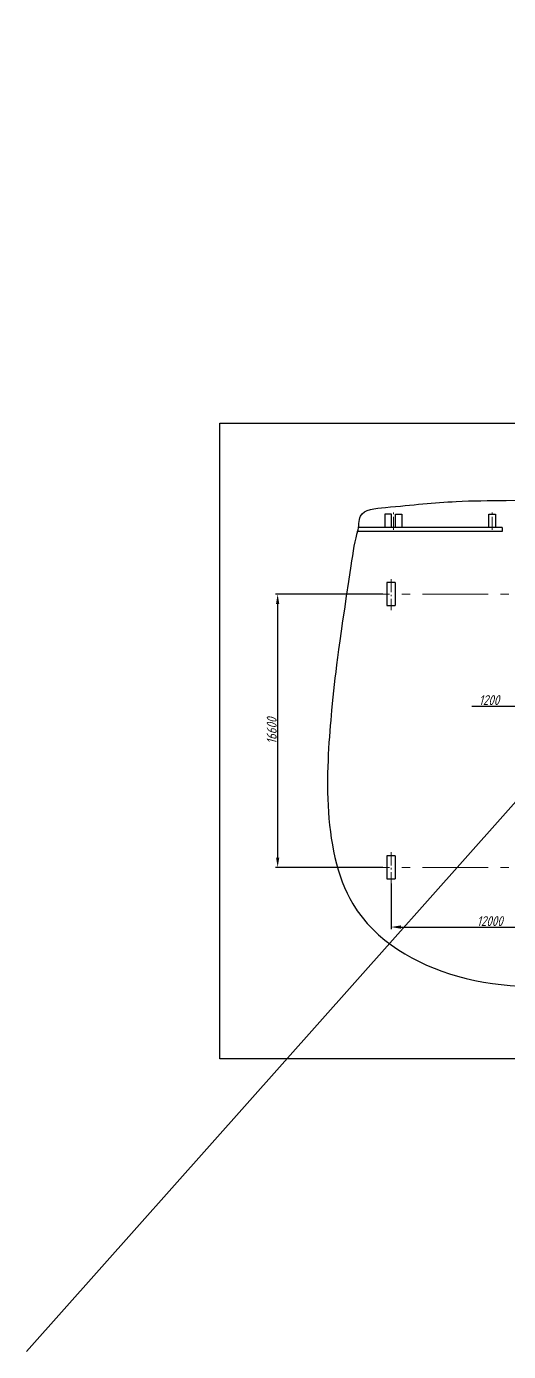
# Model space of a CAD drawing. Header units: millimetres. Extents: x -80926 to 207199, y -554506 to -32322.
# Drawn here: x -60461 to -31171, y -266580 to -186094 of the extents above; entities that cross this region are included whole.
import ezdxf

# ---------------------------------------------------------------- set-up
doc = ezdxf.new("R2010")
doc.units = ezdxf.units.MM
doc.linetypes.add('GOST2.303 6', pattern=[12, 8, -1.5, 1, -1.5])
doc.layers.add('CENTER', color=10, linetype='GOST2.303 6', lineweight=15)
doc.styles.add('GOST 2.304', font='CS_Gost2304.shx', dxfattribs={"oblique": 15})
doc.dimstyles.new('GOST', dxfattribs={"dimscale": 0, "dimtxt": 3, "dimasz": 3, "dimexe": 1.25, "dimexo": 0, "dimtad": 1, "dimtoh": 1, "dimdec": 3, "dimtxsty": 'GOST 2.304', "dimcen": 5, "dimadec": 3, "dimazin": 2, "dimtfac": 0.75, "dimtdec": 4, "dimtmove": 1, "dimatfit": 3, "dimfxl": 0, "dimtolj": 1, "dimarcsym": 0})

# ---------------------------------------------------------------- blocks, each defined once
blk = doc.blocks.new('*D107')
at = {"color": 0, "lineweight": -2}
for p, q in [((-38801, -220573), (-45324, -220573)), ((-45199, -221173), (-45199, -236573)), ((-38801, -237173), (-45324, -237173))]:
    blk.add_line(p, q, dxfattribs=at)
at = {"color": 0}
for points in [[(-45299, -221173), (-45099, -221173), (-45199, -220573)], [(-45299, -236573), (-45099, -236573), (-45199, -237173)]]:
    blk.add_solid(points, dxfattribs=at)
at = {"layer": 'Defpoints', "color": 0}
for p in [(-38801, -220573), (-45199, -237173), (-38801, -237173)]:
    blk.add_point(p, dxfattribs=at)
at = {"color": 0, "insert": (-45561, -228873), "char_height": 600, "attachment_point": 5, "rotation": 90, "style": 'GOST 2.304'}
blk.add_mtext('\\A1;16600', dxfattribs=at)
blk = doc.blocks.new('*D119')
at = {"color": 0, "lineweight": -2}
for p, q in [((-33397, -227372), (-27365, -227372)), ((-27965, -227372), (-28565, -227372)), ((-27365, -231505), (-27365, -227247)), ((-26165, -227372), (-27365, -227372)), ((-26165, -227372), (-27365, -227372)), ((-26165, -232353), (-26165, -227247)), ((-25565, -227372), (-24965, -227372))]:
    blk.add_line(p, q, dxfattribs=at)
at = {"color": 0}
for points in [[(-27965, -227272), (-27965, -227472), (-27365, -227372)], [(-25565, -227272), (-25565, -227472), (-26165, -227372)]]:
    blk.add_solid(points, dxfattribs=at)
at = {"layer": 'Defpoints', "color": 0}
for p in [(-27365, -227372), (-27365, -231505), (-26165, -232353)]:
    blk.add_point(p, dxfattribs=at)
at = {"color": 0, "insert": (-32349, -227010), "char_height": 600, "attachment_point": 5, "style": 'GOST 2.304'}
blk.add_mtext('\\A1;1200', dxfattribs=at)
blk = doc.blocks.new('*D141')
at = {"color": 0, "lineweight": -2}
for p, q in [((-38305, -238148), (-38305, -240922)), ((-26305, -238148), (-26305, -240922)), ((-37705, -240797), (-26905, -240797))]:
    blk.add_line(p, q, dxfattribs=at)
at = {"color": 0}
for points in [[(-37705, -240697), (-37705, -240897), (-38305, -240797)], [(-26905, -240697), (-26905, -240897), (-26305, -240797)]]:
    blk.add_solid(points, dxfattribs=at)
at = {"layer": 'Defpoints', "color": 0}
for p in [(-38305, -238148), (-26305, -238148), (-26305, -240797)]:
    blk.add_point(p, dxfattribs=at)
at = {"color": 0, "insert": (-32305, -240435), "char_height": 600, "attachment_point": 5, "style": 'GOST 2.304'}
blk.add_mtext('\\A1;12000', dxfattribs=at)

msp = doc.modelspace()

# ---------------------------------------------------------------- linework, layer by layer
at = {"ltscale": 15}
msp.add_line((148024.8818, -32321.723), (-60460.6683, -266579.8913), dxfattribs=at)
for p, q in [((-48707.861, -210197.9402), (5892.139, -210197.9402)), ((-48707.861, -248807.9402), (-48707.861, -210197.9402)), ((-38282.2974, -215723.1406), (-38682.2974, -215723.1406)), ((-38682.2974, -215723.1406), (-38682.2974, -216523.1406)), ((-38282.2974, -216523.1406), (-38282.2974, -215723.1406)), ((-38047.051, -215723.1406), (-37647.051, -215723.1406)), ((-38047.051, -216523.1406), (-38047.051, -215723.1406)), ((-37647.051, -215723.1406), (-37647.051, -216523.1406)), ((-32364.6742, -215723.1406), (-31964.6742, -215723.1406)), ((-32364.6742, -216523.1406), (-32364.6742, -215723.1406)), ((-31964.6742, -215723.1406), (-31964.6742, -216523.1406)), ((-31564.6742, -216773.1406), (-40349.0042, -216773.1406)), ((-31564.6742, -216523.1406), (-40284.9839, -216523.1406)), ((-31564.6742, -216523.1406), (-31564.6742, -216773.1406)), ((-38054.6742, -219873.1406), (-38554.6742, -219873.1406)), ((-38554.6742, -219873.1406), (-38554.6742, -221273.1406)), ((-38054.6742, -219873.1406), (-38054.6742, -221273.1406)), ((-38554.6742, -221273.1406), (-38054.6742, -221273.1406)), ((-38054.6742, -236473.1406), (-38554.6742, -236473.1406)), ((-38554.6742, -236473.1406), (-38554.6742, -237873.1406)), ((-38054.6742, -236473.1406), (-38054.6742, -237873.1406)), ((-38554.6742, -237873.1406), (-38054.6742, -237873.1406)), ((60492.139, -248807.9402), (-48707.861, -248807.9402))]:
    msp.add_line(p, q)
msp.add_open_spline([(-40349.0042, -216773.1406), (-40496.419, -217179.7174), (-41551.1805, -224116.3418), (-41893.8159, -226834.3425), (-42924.5922, -239598.129), (-31311.7583, -246166.9725), (-17033.9426, -241933.2984), (778.5663, -243560.739), (16898.6738, -244026.1311), (32003.4583, -243779.8118), (53498.7453, -249132.3452), (50391.727, -233755.378), (53284.0997, -225699.4628), (50877.3405, -219626.2566), (49816.7235, -214015.9521), (48185.4437, -214101.0001), (46499.7454, -214095.9545), (46285.3258, -214034.8615)], degree=3, knots=[801.6625174448, 801.6625174448, 801.6625174448, 801.6625174448, 2111.8071712127, 11138.3698301209, 23394.6988272199, 31668.3245429155, 50102.1857783468, 67549.1935370648, 85138.7487895182, 97029.3574073722, 117856.6013994624, 126232.1472898463, 136100.3298398128, 142525.9250569345, 147083.6997114652, 148988.7913002833, 149566.3012723248, 149566.3012723248, 149566.3012723248, 149566.3012723248])
at = {"start_tangent": (0.3660213996, 0.930606434), "end_tangent": (0.9880728766, -0.1539869819)}
msp.add_spline([(-40349.0042, -216773.1406), (-40160.1407, -215839.3111), (-38643.4588, -215302.5008), (-34346.1942, -214944.6274), (-31323.3633, -214881.4732), (-4705.3911, -214073.2553), (12085.132, -213773.0529), (23857.6923, -213773.0529), (38963.82, -214422.7165), (44354.1865, -214034.8615), (46285.3258, -214034.8615)], degree=3, dxfattribs=at)
at = {"layer": 'CENTER', "ltscale": 100}
for p, q in [((-38164.6742, -216672.2206), (-38164.6742, -215591.2203)), ((-32164.6742, -216672.2206), (-32164.6742, -215591.2203)), ((-38304.6742, -219657.6577), (-38304.6742, -221548.1809)), ((-38304.6742, -236257.6577), (-38304.6742, -238148.1809))]:
    msp.add_line(p, q, dxfattribs=at)
at = {"layer": 'CENTER', "ltscale": 500}
for p, q in [((45594.4256, -220573.1406), (-38800.8425, -220573.1406)), ((45594.4256, -237173.1406), (-38800.8425, -237173.1406))]:
    msp.add_line(p, q, dxfattribs=at)

# ---------------------------------------------------------------- dimensions: what is measured, and where the dimension line sits
dim = msp.add_linear_dim(base=(-45198.8549, -237173.1406), p1=(-38800.8425, -220573.1406), p2=(-38800.8425, -237173.1406), angle=90, dimstyle='GOST', override={"dimscale": 100, "dimtxt": 6, "dimasz": 6, "dimsah": 1})
dim.commit()
dim.dimension.update_dxf_attribs({"geometry": '*D107', "text_midpoint": (-45561.3549, -228873.1406)})
dim = msp.add_linear_dim(base=(-27364.6742, -227372.4765), p1=(-26164.6742, -232353.1406), p2=(-27364.6742, -231505.1599), dimstyle='GOST', override={"dimscale": 100, "dimtxt": 6, "dimasz": 6, "dimsah": 1})
dim.commit()
dim.dimension.update_dxf_attribs({"geometry": '*D119', "text_midpoint": (-32348.7483, -226911.0988), "dimtype": 160})
dim = msp.add_linear_dim(base=(-26304.6742, -240797.0034), p1=(-38304.6742, -238148.1809), p2=(-26304.6742, -238148.1809), dimstyle='GOST', override={"dimscale": 100, "dimtxt": 6, "dimasz": 6, "dimsah": 1})
dim.commit()
dim.dimension.update_dxf_attribs({"geometry": '*D141', "text_midpoint": (-32304.6742, -240434.5034)})

doc.saveas('drawing.dxf')
